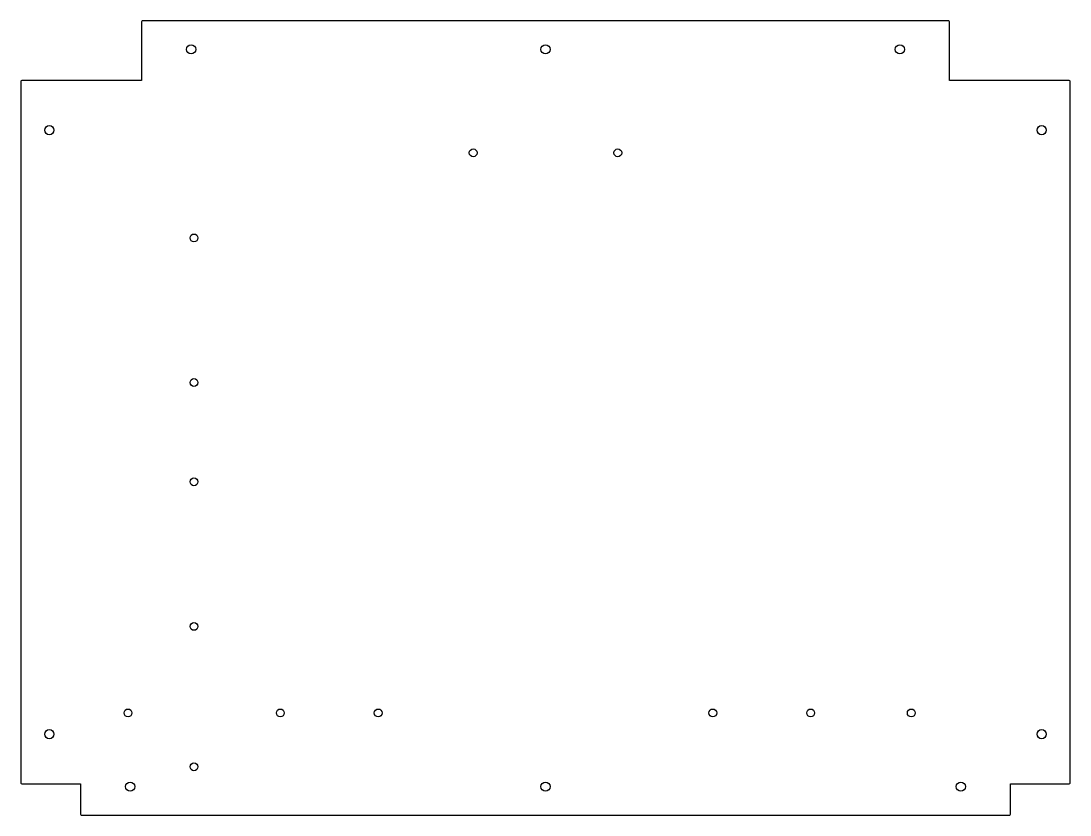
# Model space of a CAD drawing. Extents: x 0 to 740, y 0 to 560.
import ezdxf

# ---------------------------------------------------------------- set-up
doc = ezdxf.new("R2010")
doc.units = 0
doc.header["$MEASUREMENT"] = 0
doc.layers.get('0').update_dxf_attribs({"linetype": 'CONTINUOUS'})

msp = doc.modelspace()

# ---------------------------------------------------------------- linework, layer by layer
for p, q in [((85, 559.5), (85, 518)), ((654.5, 560), (85.5, 560)), ((655, 518), (655, 559.5)), ((85, 518), (0.5, 518)), ((739.5, 518), (655, 518)), ((0, 517.5), (0, 22.5)), ((740, 22.5), (740, 517.5)), ((0.5, 22), (42, 22)), ((42, 22), (42, 0.5)), ((698, 0.5), (698, 22)), ((698, 22), (739.5, 22)), ((42.5, 0), (697.5, 0))]:
    msp.add_line(p, q)
for centre, radius in [((120, 540), 3.25), ((370, 540), 3.25), ((620, 540), 3.25), ((20, 483), 3.25), ((720, 483), 3.25), ((319, 467), 2.75), ((421, 467), 2.75), ((122, 407), 2.75), ((122, 305), 2.75), ((122, 235), 2.75), ((122, 133), 2.75), ((75.5, 72), 2.75), ((183, 72), 2.75), ((252, 72), 2.75), ((488, 72), 2.75), ((557, 72), 2.75), ((628, 72), 2.75), ((20, 57), 3.25), ((720, 57), 3.25), ((122, 34), 2.75), ((77, 20), 3.25), ((370, 20), 3.25), ((663, 20), 3.25)]:
    msp.add_circle(centre, radius)
for centre, start, end in [((85.5, 559.5), 90, 180), ((654.5, 559.5), 0, 90), ((0.5, 517.5), 90, 180), ((739.5, 517.5), 0, 90), ((0.5, 22.5), 180, 270), ((739.5, 22.5), 270, 0), ((42.5, 0.5), 180, 270), ((697.5, 0.5), 270, 0)]:
    msp.add_arc(centre, 0.5, start, end)

doc.saveas('drawing.dxf')
